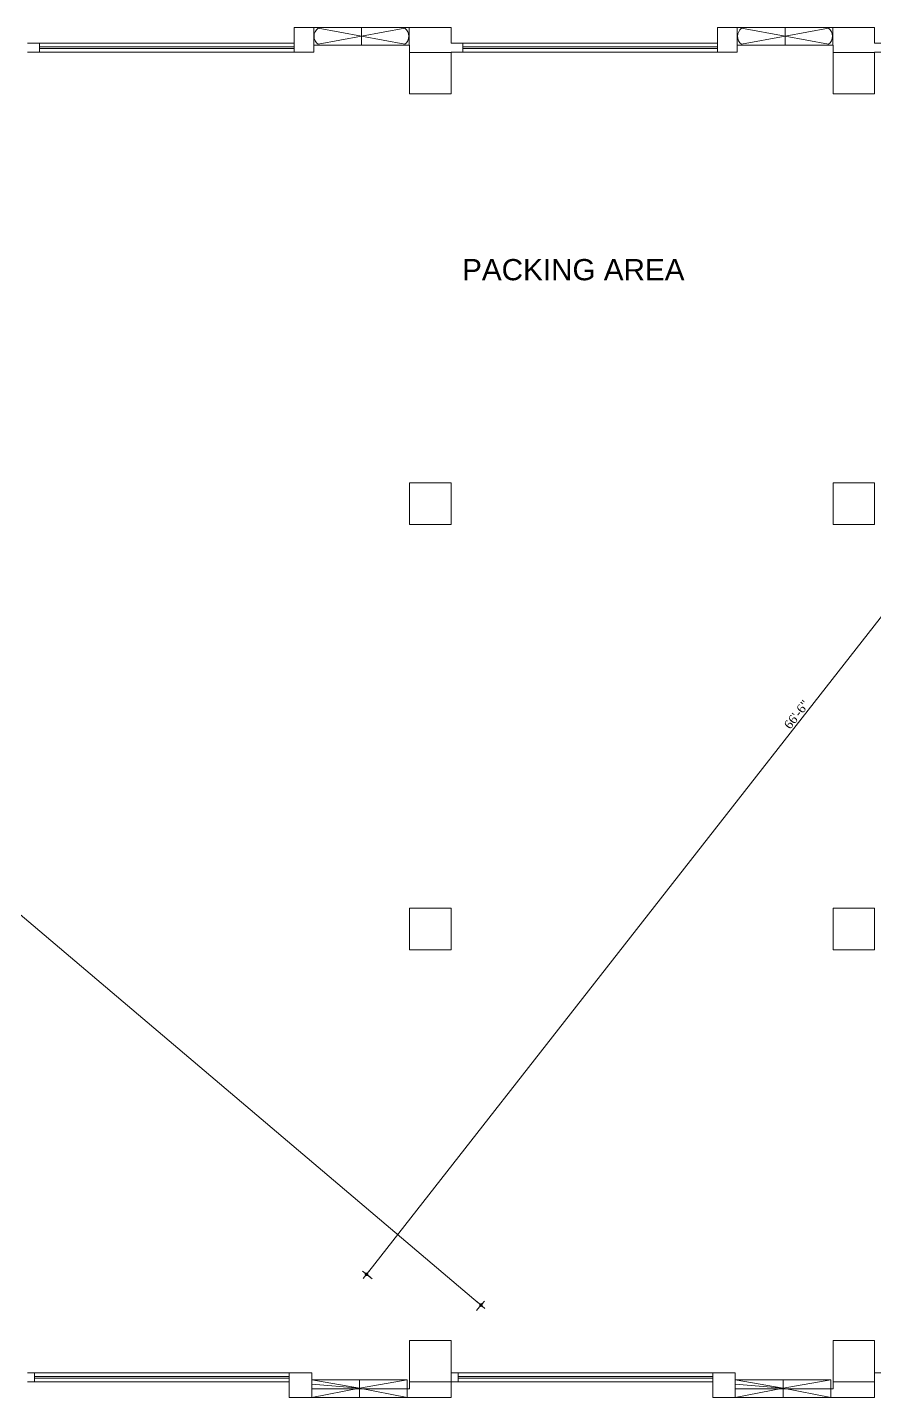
# Model space of a CAD drawing. Header units: inches. Extents: x -98933 to 1585249, y -3352739 to 192771.
# Drawn here: x 33752 to 34231, y 49784 to 50559 of the extents above; entities that cross this region are included whole.
import ezdxf

# ---------------------------------------------------------------- set-up
doc = ezdxf.new("R2010")
doc.units = ezdxf.units.IN
doc.header["$MEASUREMENT"] = 0
doc.header["$PDMODE"] = 35
doc.layers.get('0').update_dxf_attribs({"lineweight": 0})
doc.layers.get('Defpoints').update_dxf_attribs({"lineweight": 0})
for name, color, linetype, lineweight in [('coloum', 220, 'Continuous', 0), ('COLUMN-2', 102, 'Continuous', 0), ('DIM_WORKING', 7, 'Continuous', 0), ('EPTPP7', 6, 'Continuous', 0), ('Layer1', 134, 'Continuous', 0), ('WALL (I)', 7, 'Continuous', 0), ('window', 140, 'Continuous', 0)]:
    doc.layers.add(name, color=color, linetype=linetype, lineweight=lineweight)
doc.styles.add('REG', font='times.ttf')
doc.styles.add('style1', font='arial.ttf')
doc.dimstyles.new('Dim-Pres', dxfattribs={"dimtxt": 5.5, "dimasz": 2, "dimexe": 1.5, "dimexo": 1.5, "dimgap": 1, "dimtad": 3, "dimdec": 0, "dimzin": 3, "dimdsep": 46, "dimlunit": 4, "dimtxsty": 'REG', "dimblk": 'point', "dimcen": 2, "dimclrd": 256, "dimclre": 256, "dimclrt": 7, "dimadec": 0, "dimazin": 0, "dimtfac": 0.75, "dimtdec": 0, "dimtmove": 1, "dimatfit": 3, "dimldrblk": 'point', "dimfxl": 0, "dimtolj": 1, "dimtzin": 0, "dimlwd": -1, "dimlwe": -1, "dimarcsym": 1})

# ---------------------------------------------------------------- blocks, each defined once
blk = doc.blocks.new('dot')
at = {"color": 4}
for p, q in [((-1.5, 0), (1.5, 0)), ((0, 1.5), (0, -1.5))]:
    blk.add_line(p, q, dxfattribs=at)
at = {"color": 6, "const_width": 0.5}
blk.add_lwpolyline([(-0.25, 0, 1), (0.25, 0, 1)], format="xyb", close=True, dxfattribs=at)
blk = doc.blocks.new('point')
blk.add_blockref('dot', (0, 0))
blk = doc.blocks.new('*D553')
at = {"layer": 'Defpoints', "color": 0, "ltscale": 30, "transparency": 16777216}
for p in [(33417.7, 50303.16), (34008.13, 49836.81), (33991.2, 49816.84)]:
    blk.add_point(p, dxfattribs=at)
at = {"layer": 'Layer1', "ltscale": 30, "transparency": 16777216}
for p, q in [((33432.04, 50320.08), (33435.6, 50324.27)), ((33436.15, 50321.83), (34006.6, 49838.1)), ((34005.54, 49833.76), (34009.1, 49837.95))]:
    blk.add_line(p, q, dxfattribs=at)
at = {"layer": 'Layer1', "ltscale": 30, "transparency": 16777216, "xscale": 2, "yscale": 2, "zscale": 2}
for p, rotation in [((33434.63, 50323.13), 139.7027351278802), ((34008.13, 49836.81), 319.7027351278802)]:
    blk.add_blockref('point', p, dxfattribs=dict(at, rotation=rotation))
at = {"layer": 'Layer1', "color": 7, "ltscale": 30, "transparency": 16777216, "insert": (33723.67, 50082.67), "char_height": 5, "attachment_point": 5, "rotation": 319.70274, "style": 'REG'}
blk.add_mtext('\\A1;62\'-8"', dxfattribs=at)
blk = doc.blocks.new('*D554')
at = {"layer": 'Defpoints', "color": 0, "ltscale": 30, "transparency": 16777216}
for p in [(34435.4, 50483.12), (34483.14, 50445.78), (33991.2, 49816.84)]:
    blk.add_point(p, dxfattribs=at)
at = {"layer": 'Layer1', "ltscale": 30, "transparency": 16777216}
for p, q in [((34438.55, 50480.66), (34434.21, 50484.05)), ((33944.69, 49855.76), (34434.16, 50481.55)), ((33946.6, 49851.72), (33942.27, 49855.11))]:
    blk.add_line(p, q, dxfattribs=at)
at = {"layer": 'Layer1', "ltscale": 30, "transparency": 16777216, "xscale": 2, "yscale": 2, "zscale": 2}
for p, rotation in [((34435.4, 50483.12), 51.96807518853387), ((33943.45, 49854.19), 231.9680751885338)]:
    blk.add_blockref('point', p, dxfattribs=dict(at, rotation=rotation))
at = {"layer": 'Layer1', "color": 7, "ltscale": 30, "transparency": 16777216, "insert": (34186.63, 50170.84), "char_height": 5, "attachment_point": 5, "rotation": 51.96808, "style": 'REG'}
blk.add_mtext('\\A1;66\'-6"', dxfattribs=at)

msp = doc.modelspace()

# ---------------------------------------------------------------- linework, layer by layer
at = {"layer": 'COLUMN-2', "color": 7}
for points in [[(33967.7, 50545.34), (33991.2, 50545.34), (33991.2, 50521.84), (33967.7, 50521.84)], [(34207.2, 50545.34), (34230.7, 50545.34), (34230.7, 50521.84), (34207.2, 50521.84)], [(33967.7, 50278.34), (33991.2, 50278.34), (33991.2, 50301.84), (33967.7, 50301.84)], [(34207.2, 50278.34), (34230.7, 50278.34), (34230.7, 50301.84), (34207.2, 50301.84)], [(33967.7, 50061.34), (33991.2, 50061.34), (33991.2, 50037.84), (33967.7, 50037.84)], [(34207.2, 50061.34), (34230.7, 50061.34), (34230.7, 50037.84), (34207.2, 50037.84)], [(33967.7, 49793.34), (33991.2, 49793.34), (33991.2, 49816.84), (33967.7, 49816.84)], [(34207.2, 49793.34), (34230.7, 49793.34), (34230.7, 49816.84), (34207.2, 49816.84)]]:
    msp.add_lwpolyline(points, close=True, dxfattribs=at)
at = {"layer": 'DIM_WORKING', "color": 7, "ltscale": 30}
for p, q in [((33991.2, 50550.49), (33991.2, 50559.49)), ((34230.7, 50550.49), (34230.7, 50559.49)), ((33967.7, 50545.49), (33967.7, 50549.49)), ((34207.2, 50545.49), (34207.2, 50549.49)), ((33991.2, 49798.49), (33991.2, 49784.49)), ((34230.7, 49798.49), (34230.7, 49784.49)), ((33967.7, 49793.49), (33967.7, 49789.49)), ((34207.2, 49793.49), (34207.2, 49789.49))]:
    msp.add_line(p, q, dxfattribs=at)
for points in [[(33912.45, 49784.49), (33899.7, 49784.49), (33899.7, 49798.49), (33912.45, 49798.49)], [(34151.95, 49784.49), (34139.2, 49784.49), (34139.2, 49798.49), (34151.95, 49798.49)]]:
    msp.add_lwpolyline(points, close=True, dxfattribs=at)
at = {"layer": 'EPTPP7', "color": 7, "ltscale": 30}
for p, q in [((33940.57, 50554.49), (33916.02, 50549.94)), ((33916.02, 50549.94), (33940.57, 50554.49)), ((33916.03, 50559.03), (33940.57, 50554.49)), ((33940.57, 50559.49), (33940.57, 50549.49)), ((33940.57, 50554.49), (33965.1, 50559.03)), ((33965.12, 50549.94), (33940.57, 50554.49)), ((33967.57, 50559.49), (33967.57, 50549.49)), ((34180.07, 50554.49), (34155.52, 50549.94)), ((34155.52, 50549.94), (34180.07, 50554.49)), ((34155.53, 50559.03), (34180.07, 50554.49)), ((34180.07, 50559.49), (34180.07, 50549.49)), ((34180.07, 50554.49), (34204.6, 50559.03)), ((34204.62, 50549.94), (34180.07, 50554.49)), ((34207.07, 50559.49), (34207.07, 50549.49)), ((33912.45, 49794.49), (33939.45, 49789.83)), ((33939.45, 49794.49), (33939.45, 49784.49)), ((33939.45, 49789.83), (33966.45, 49794.49)), ((34151.95, 49794.49), (34178.95, 49789.83)), ((34178.95, 49794.49), (34178.95, 49784.49)), ((34178.95, 49789.83), (34205.95, 49794.49)), ((33939.45, 49789.83), (33912.45, 49791.99)), ((33939.45, 49789.83), (33912.45, 49784.49)), ((33912.45, 49784.49), (33939.45, 49789.83)), ((33966.45, 49784.49), (33939.45, 49789.83)), ((34178.95, 49789.83), (34151.95, 49791.99)), ((34178.95, 49789.83), (34151.95, 49784.49)), ((34151.95, 49784.49), (34178.95, 49789.83)), ((34205.95, 49784.49), (34178.95, 49789.83))]:
    msp.add_line(p, q, dxfattribs=at)
for points in [[(33913.57, 50559.49), (33967.57, 50559.49), (33967.57, 50549.49), (33913.57, 50549.49), (33913.57, 50559.49)], [(34153.07, 50559.49), (34207.07, 50559.49), (34207.07, 50549.49), (34153.07, 50549.49), (34153.07, 50559.49)], [(33912.45, 49794.49), (33966.45, 49794.49), (33966.45, 49784.49), (33912.45, 49784.49), (33912.45, 49794.49)], [(34151.95, 49794.49), (34205.95, 49794.49), (34205.95, 49784.49), (34151.95, 49784.49), (34151.95, 49794.49)]]:
    msp.add_lwpolyline(points, dxfattribs=at)
for centre, start, end in [((33919.39, 50554.48), 126.37749, 233.41327), ((33961.75, 50554.48), 306.58673, 53.62251), ((34158.89, 50554.48), 126.37749, 233.41327), ((34201.25, 50554.48), 306.58673, 53.62251)]:
    msp.add_arc(centre, 5.65, start, end, dxfattribs=at)
at = {"layer": 'WALL (I)', "color": 7, "ltscale": 30}
for p, q in [((33991.2, 50559.49), (33902.45, 50559.49)), ((33902.45, 50559.49), (33902.45, 50545.49)), ((34230.7, 50559.49), (34141.95, 50559.49)), ((34141.95, 50559.49), (34141.95, 50545.49)), ((33758.45, 50550.49), (33751.7, 50550.49)), ((33758.45, 50545.49), (33758.45, 50550.49)), ((33967.7, 50549.49), (33913.57, 50549.49)), ((33913.57, 50549.49), (33913.57, 50545.49)), ((33997.95, 50550.49), (33991.2, 50550.49)), ((33997.95, 50545.49), (33997.95, 50550.49)), ((34207.2, 50549.49), (34153.07, 50549.49)), ((34153.07, 50549.49), (34153.07, 50545.49)), ((34237.45, 50550.49), (34230.7, 50550.49)), ((33751.7, 50545.49), (33758.45, 50545.49)), ((33902.45, 50545.49), (33913.57, 50545.49)), ((33991.2, 50545.49), (33997.95, 50545.49)), ((34141.95, 50545.49), (34153.07, 50545.49)), ((34230.7, 50545.49), (34237.45, 50545.49)), ((33751.7, 49798.49), (33755.7, 49798.49)), ((33755.7, 49798.49), (33755.7, 49793.49)), ((33899.7, 49784.49), (33899.7, 49798.49)), ((33899.7, 49798.49), (33904.7, 49798.49)), ((33991.2, 49798.49), (33995.2, 49798.49)), ((33995.2, 49798.49), (33995.2, 49793.49)), ((34139.2, 49784.49), (34139.2, 49798.49)), ((34139.2, 49798.49), (34144.2, 49798.49)), ((34230.7, 49798.49), (34234.7, 49798.49)), ((33755.7, 49793.49), (33751.7, 49793.49)), ((33967.7, 49789.49), (33912.45, 49789.49)), ((33995.2, 49793.49), (33991.2, 49793.49)), ((34207.2, 49789.49), (34151.95, 49789.49)), ((33991.2, 49784.49), (33899.7, 49784.49)), ((33967.7, 49784.49), (33912.45, 49784.49)), ((34230.7, 49784.49), (34139.2, 49784.49)), ((34207.2, 49784.49), (34151.95, 49784.49))]:
    msp.add_line(p, q, dxfattribs=at)
at = {"layer": 'window', "color": 7, "ltscale": 30}
for p, q in [((33758.45, 50550.49), (33902.45, 50550.49)), ((33758.45, 50548.49), (33902.45, 50548.49)), ((33758.45, 50547.49), (33902.45, 50547.49)), ((33997.95, 50550.49), (34141.95, 50550.49)), ((33997.95, 50548.49), (34141.95, 50548.49)), ((33997.95, 50547.49), (34141.95, 50547.49)), ((33758.45, 50545.49), (33902.45, 50545.49)), ((33997.95, 50545.49), (34141.95, 50545.49)), ((33755.7, 49798.49), (33899.7, 49798.49)), ((33755.7, 49796.49), (33899.7, 49796.49)), ((33755.7, 49795.49), (33899.7, 49795.49)), ((33995.2, 49798.49), (34139.2, 49798.49)), ((33995.2, 49796.49), (34139.2, 49796.49)), ((33995.2, 49795.49), (34139.2, 49795.49)), ((33755.7, 49793.49), (33899.7, 49793.49)), ((33995.2, 49793.49), (34139.2, 49793.49))]:
    msp.add_line(p, q, dxfattribs=at)

# ---------------------------------------------------------------- texts
at = {"layer": 'coloum', "color": 7, "lineweight": 13, "insert": (34060.35, 50428.47), "char_height": 12, "width": 259.1873, "attachment_point": 2, "style": 'style1'}
msp.add_mtext('PACKING AREA', dxfattribs=at)

# ---------------------------------------------------------------- dimensions: what is measured, and where the dimension line sits
at = {"layer": 'Layer1', "color": 1, "ltscale": 30}
for p1, p2, distance, picture, middle in [((33991.2, 49816.84), (34483.14, 50445.78), 60.61, '*D554', (34186.63, 50170.84)), ((33417.7, 50303.16), (33991.2, 49816.84), 26.18, '*D553', (33723.67, 50082.67))]:
    dim = msp.add_aligned_dim(p1=p1, p2=p2, distance=distance, dimstyle='Dim-Pres', override={"dimtxt": 5, "dimfxl": 4, "dimfxlon": 1}, dxfattribs=at)
    dim.commit()
    dim.dimension.update_dxf_attribs({"geometry": picture, "text_midpoint": middle})

doc.saveas('drawing.dxf')
